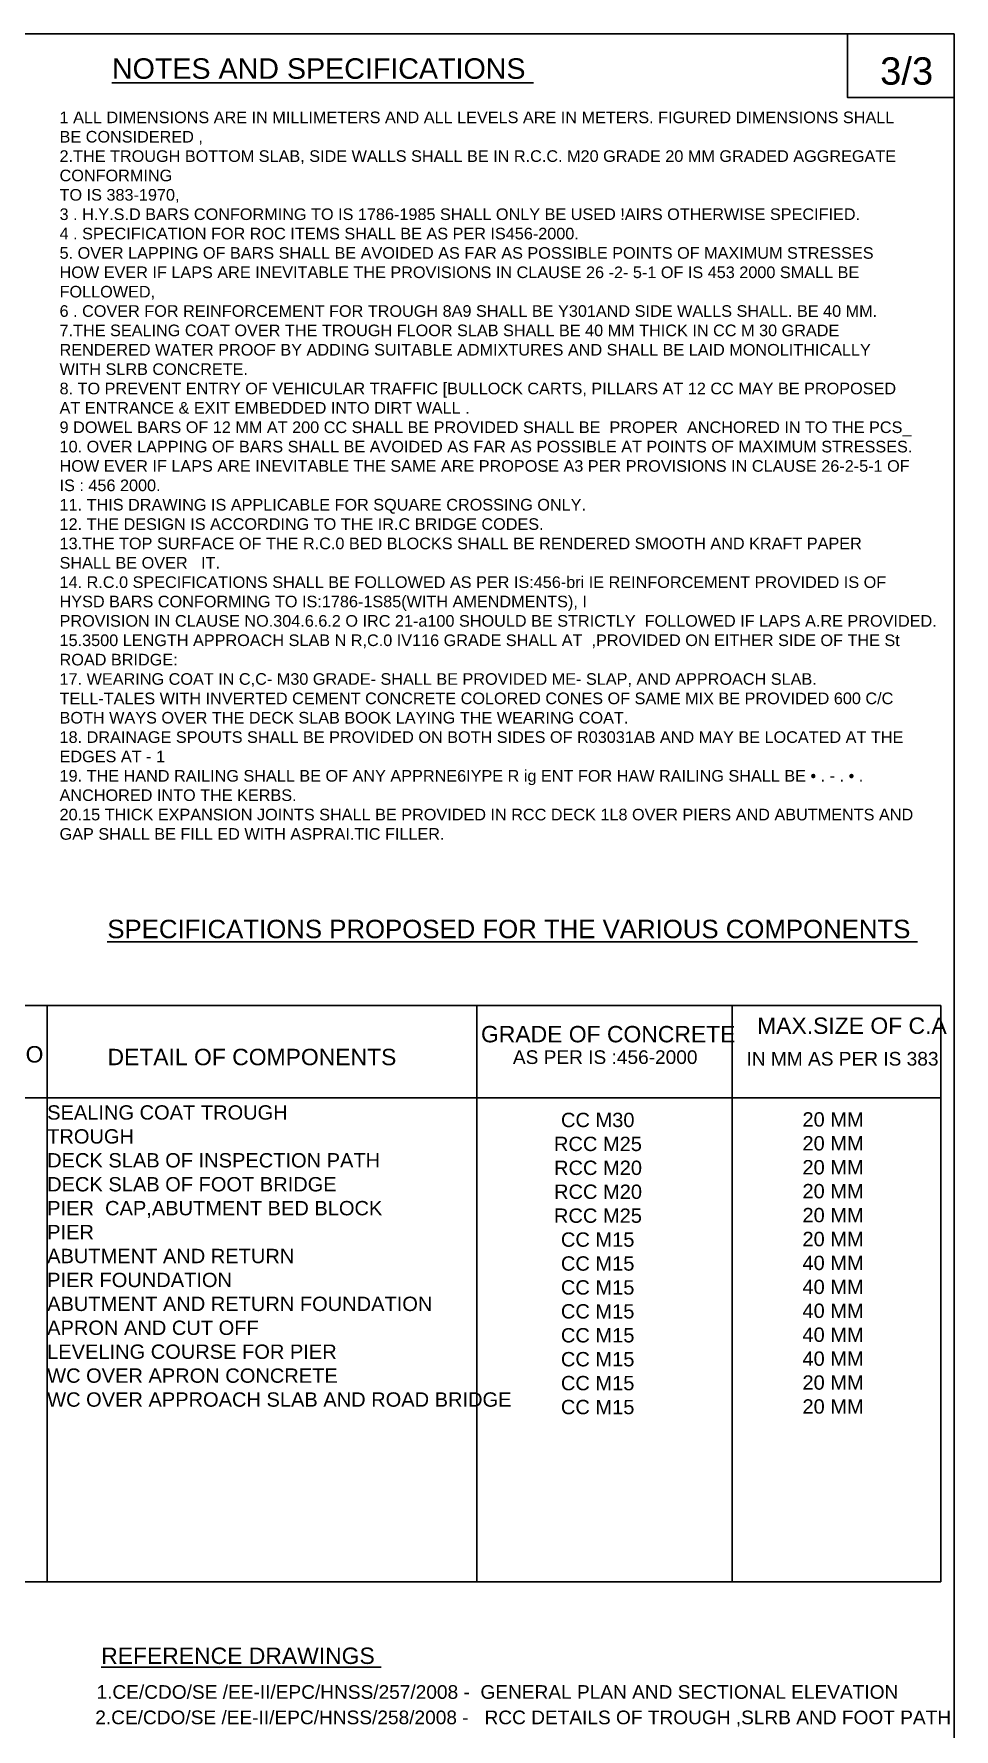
# Model space of a CAD drawing. Header units: millimetres. Extents: x 2512064 to 2548399, y 44344106 to 44364486.
# Drawn here: x 2541664 to 2548399, y 44352083 to 44364486 of the extents above; entities that cross this region are included whole.
import ezdxf

# ---------------------------------------------------------------- set-up
doc = ezdxf.new("R2010")
doc.units = ezdxf.units.MM
doc.header["$MEASUREMENT"] = 0
for name, color, linetype in [('DIMENSION', 7, 'Continuous'), ('DRAWING', 2, 'Continuous'), ('TEXT', 7, 'Continuous')]:
    doc.layers.add(name, color=color, linetype=linetype)
doc.styles.get("Standard").update_dxf_attribs({"font": 'arial.ttf', "height": 60})

msp = doc.modelspace()

# ---------------------------------------------------------------- linework, layer by layer
at = {"layer": 'DIMENSION', "color": 0}
for points in [[(2548399.4, 44344106.3), (2512121.5, 44344106.3), (2512121.5, 44364486.4), (2548399.4, 44364486.4)], [(2548399.4, 44364486.4), (2547620, 44364486.4), (2547620, 44364020.7), (2548399.4, 44364020.7)]]:
    msp.add_lwpolyline(points, close=True, dxfattribs=at)
at = {"layer": 'DIMENSION'}
msp.add_lwpolyline([(2541228, 44357377.3), (2548301.2, 44357377.3), (2548301.2, 44353162), (2541228, 44353162)], close=True, dxfattribs=at)
at = {"layer": 'TEXT', "color": 0}
for points in [[(2541761.4, 44357377.3), (2541761.4, 44353162)], [(2544906.8, 44357377.3), (2544906.8, 44353162)], [(2546775.9, 44353162), (2546775.9, 44357377.3)], [(2541228, 44356700.9), (2548301.2, 44356700.9)]]:
    msp.add_lwpolyline(points, dxfattribs=at)

# ---------------------------------------------------------------- texts
at = {"layer": 'DIMENSION', "color": 0}
for s, height, p in [('%%UNOTES AND SPECIFICATIONS ', 150, (2542235.6, 44364157.9)), ('3/3', 200, (2547857.9, 44364115)), ('%%USPECIFICATIONS PROPOSED FOR THE VARIOUS COMPONENTS ', 135, (2542201.7, 44357870)), ('%%UREFERENCE DRAWINGS ', 120, (2542156.8, 44352560))]:
    msp.add_text(s, height=height, dxfattribs=at).set_placement(p)
at = {"layer": 'DIMENSION', "color": 0, "insert": (2541852.2, 44363918.2), "char_height": 85, "width": 6230.808, "attachment_point": 1}
msp.add_mtext('1 ALL DIMENSIONS ARE IN MILLIMETERS AND ALL LEVELS ARE IN METERS. FIGURED DIMENSIONS SHALL BE CONSIDERED , \\P2.THE TROUGH BOTTOM SLAB, SIDE WALLS SHALL BE IN R.C.C. M20 GRADE 20 MM GRADED AGGREGATE CONFORMING \\PTO IS 383-1970, \\P3 . H.Y.S.D BARS CONFORMING TO IS 1786-1985 SHALL ONLY BE USED !AIRS OTHERWISE SPECIFIED. \\P4 . SPECIFICATION FOR ROC ITEMS SHALL BE AS PER IS456-2000. \\P5. OVER LAPPING OF BARS SHALL BE AVOIDED AS FAR AS POSSIBLE POINTS OF MAXIMUM STRESSES HOW EVER IF LAPS ARE INEVITABLE THE PROVISIONS IN CLAUSE 26 -2- 5-1 OF IS 453 2000 SMALL BE FOLLOWED,\\P6 . COVER FOR REINFORCEMENT FOR TROUGH 8A9 SHALL BE Y301AND SIDE WALLS SHALL. BE 40 MM.\\P7.THE SEALING COAT OVER THE TROUGH FLOOR SLAB SHALL BE 40 MM THICK IN CC M 30 GRADE RENDERED WATER PROOF BY ADDING SUITABLE ADMIXTURES AND SHALL BE LAID MONOLITHICALLY  WITH SLRB CONCRETE.\\P8. TO PREVENT ENTRY OF VEHICULAR TRAFFIC [BULLOCK CARTS, PILLARS AT 12 CC MAY BE PROPOSED AT ENTRANCE & EXIT EMBEDDED INTO DIRT WALL .\\P9 DOWEL BARS OF 12 MM AT 200 CC SHALL BE PROVIDED SHALL BE  PROPER  ANCHORED IN TO THE PCS_ \\P10. OVER LAPPING OF BARS SHALL BE AVOIDED AS FAR AS POSSIBLE AT POINTS OF MAXIMUM STRESSES. HOW EVER IF LAPS ARE INEVITABLE THE SAME ARE PROPOSE A3 PER PROVISIONS IN CLAUSE 26-2-5-1 OF IS : 456 2000. \\P11. THIS DRAWING IS APPLICABLE FOR SQUARE CROSSING ONLY. \\P12. THE DESIGN IS ACCORDING TO THE IR.C BRIDGE CODES. \\P13.THE TOP SURFACE OF THE R.C.0 BED BLOCKS SHALL BE RENDERED SMOOTH AND KRAFT PAPER SHALL BE OVER   IT. \\P14. R.C.0 SPECIFICATIONS SHALL BE FOLLOWED AS PER IS:456-bri IE REINFORCEMENT PROVIDED IS OF HYSD BARS CONFORMING TO IS:1786-1S85(WITH AMENDMENTS), I \\PPROVISION IN CLAUSE NO.304.6.6.2 O IRC 21-a100 SHOULD BE STRICTLY  FOLLOWED IF LAPS A.RE PROVIDED. \\P15.3500 LENGTH APPROACH SLAB N R,C.0 IV116 GRADE SHALL AT  ,PROVIDED ON EITHER SIDE OF THE St ROAD BRIDGE: \\P17. WEARING COAT IN C,C- M30 GRADE- SHALL BE PROVIDED ME- SLAP, AND APPROACH SLAB. TELL-TALES WITH INVERTED CEMENT CONCRETE COLORED CONES OF SAME MIX BE PROVIDED 600 C/C  BOTH WAYS OVER THE DECK SLAB BOOK LAYING THE WEARING COAT. \\P18. DRAINAGE SPOUTS SHALL BE PROVIDED ON BOTH SIDES OF R03031AB AND MAY BE LOCATED AT THE EDGES AT - 1 \\P19. THE HAND RAILING SHALL BE OF ANY APPRNE6IYPE R ig ENT FOR HAW RAILING SHALL BE • . - . • . ANCHORED INTO THE KERBS. \\P20.15 THICK EXPANSION JOINTS SHALL BE PROVIDED IN RCC DECK 1L8 OVER PIERS AND ABUTMENTS AND GAP SHALL BE FILL ED WITH ASPRAI.TIC FILLER. ', dxfattribs=at)
at = {"layer": 'DRAWING', "color": 0}
for s, p in [('1.CE/CDO/SE /EE-II/EPC/HNSS/257/2008 -  GENERAL PLAN AND SECTIONAL ELEVATION', (2542122.4, 44352304.9)), ('2.CE/CDO/SE /EE-II/EPC/HNSS/258/2008 -   RCC DETAILS OF TROUGH ,SLRB AND FOOT PATH ', (2542113.4, 44352119))]:
    msp.add_text(s, height=100, dxfattribs=at).set_placement(p)
at = {"layer": 'TEXT', "color": 0}
for s, height, p in [('MAX.SIZE OF C.A ', 120, (2546957.6, 44357169.8)), ('GRADE OF CONCRETE ', 120, (2544936.6, 44357108.2)), ('SI.NO ', 120, (2541277.5, 44356960.6)), ('DETAIL OF COMPONENTS ', 120, (2542203, 44356940.9)), ('AS PER IS :456-2000', 100, (2545170.2, 44356949.8)), ('IN MM AS PER IS 383', 100, (2546880.2, 44356937.9))]:
    msp.add_text(s, height=height, dxfattribs=at).set_placement(p)
at = {"layer": 'TEXT', "color": 0, "char_height": 105, "attachment_point": 1}
for s, insert, width in [('SEALING COAT TROUGH  \\PTROUGH  {\\H1.8666x; }\\PDECK SLAB OF INSPECTION PATH  {\\H1.5777x; }\\PDECK SLAB OF FOOT BRIDGE  {\\H1.674x; }\\PPIER  CAP,ABUTMENT BED BLOCK  {\\H1.6419x; }\\PPIER  {\\H1.6349x; }\\PABUTMENT AND RETURN  {\\H1.6217x; }\\PPIER FOUNDATION {\\H1.6438x; }\\PABUTMENT AND RETURN FOUNDATION  {\\H1.652x; }\\PAPRON AND CUT OFF  {\\H1.6493x; }\\PLEVELING COURSE FOR PIER  {\\H1.6502x; }\\PWC OVER APRON CONCRETE  {\\H1.6499x; }\\PWC OVER APPROACH SLAB AND ROAD BRIDGE {\\H1.65x; }', (2541761.4, 44356647.6), 3457.553), ('\\pi79.444;CC M30 \\P\\pi28.018;RCC M25 {\\H1.8653x; }\\P\\pi28.591;RCC M20 {\\H1.5769x; }\\PRCC M20 {\\H1.673x; }\\P\\pi28.018;RCC M25 {\\H1.641x; }\\P\\pi78.871;CC M15 {\\H1.6517x; }\\PCC M15 {\\H1.6481x; }\\PCC M15 {\\H1.6493x; }\\PCC M15 {\\H1.6489x; }\\PCC M15 {\\H1.649x; }\\PCC M15 {\\H1.649x; }\\PCC M15 {\\H1.649x; }\\PCC M15{\\H1.649x; }', (2545442.7, 44356592.7), 682.527), ('20 MM 20 MM {\\H1.841x; }20 MM {\\H1.5607x; }20 MM {\\H1.6541x; }20 MM{\\H1.623x; }\\P20 MM {\\H1.6334x; }40 MM {\\H1.6299x; }40 MM {\\H1.631x; }40 MM {\\H1.6307x; }40 MM {\\H1.6308x; }40 MM {\\H1.6307x; }20 MM {\\H1.6308x; }20 MM{\\H1.6308x; }', (2547289.4, 44356596.9), 512.921)]:
    msp.add_mtext(s, dxfattribs=dict(at, insert=insert, width=width))

doc.saveas('drawing.dxf')
